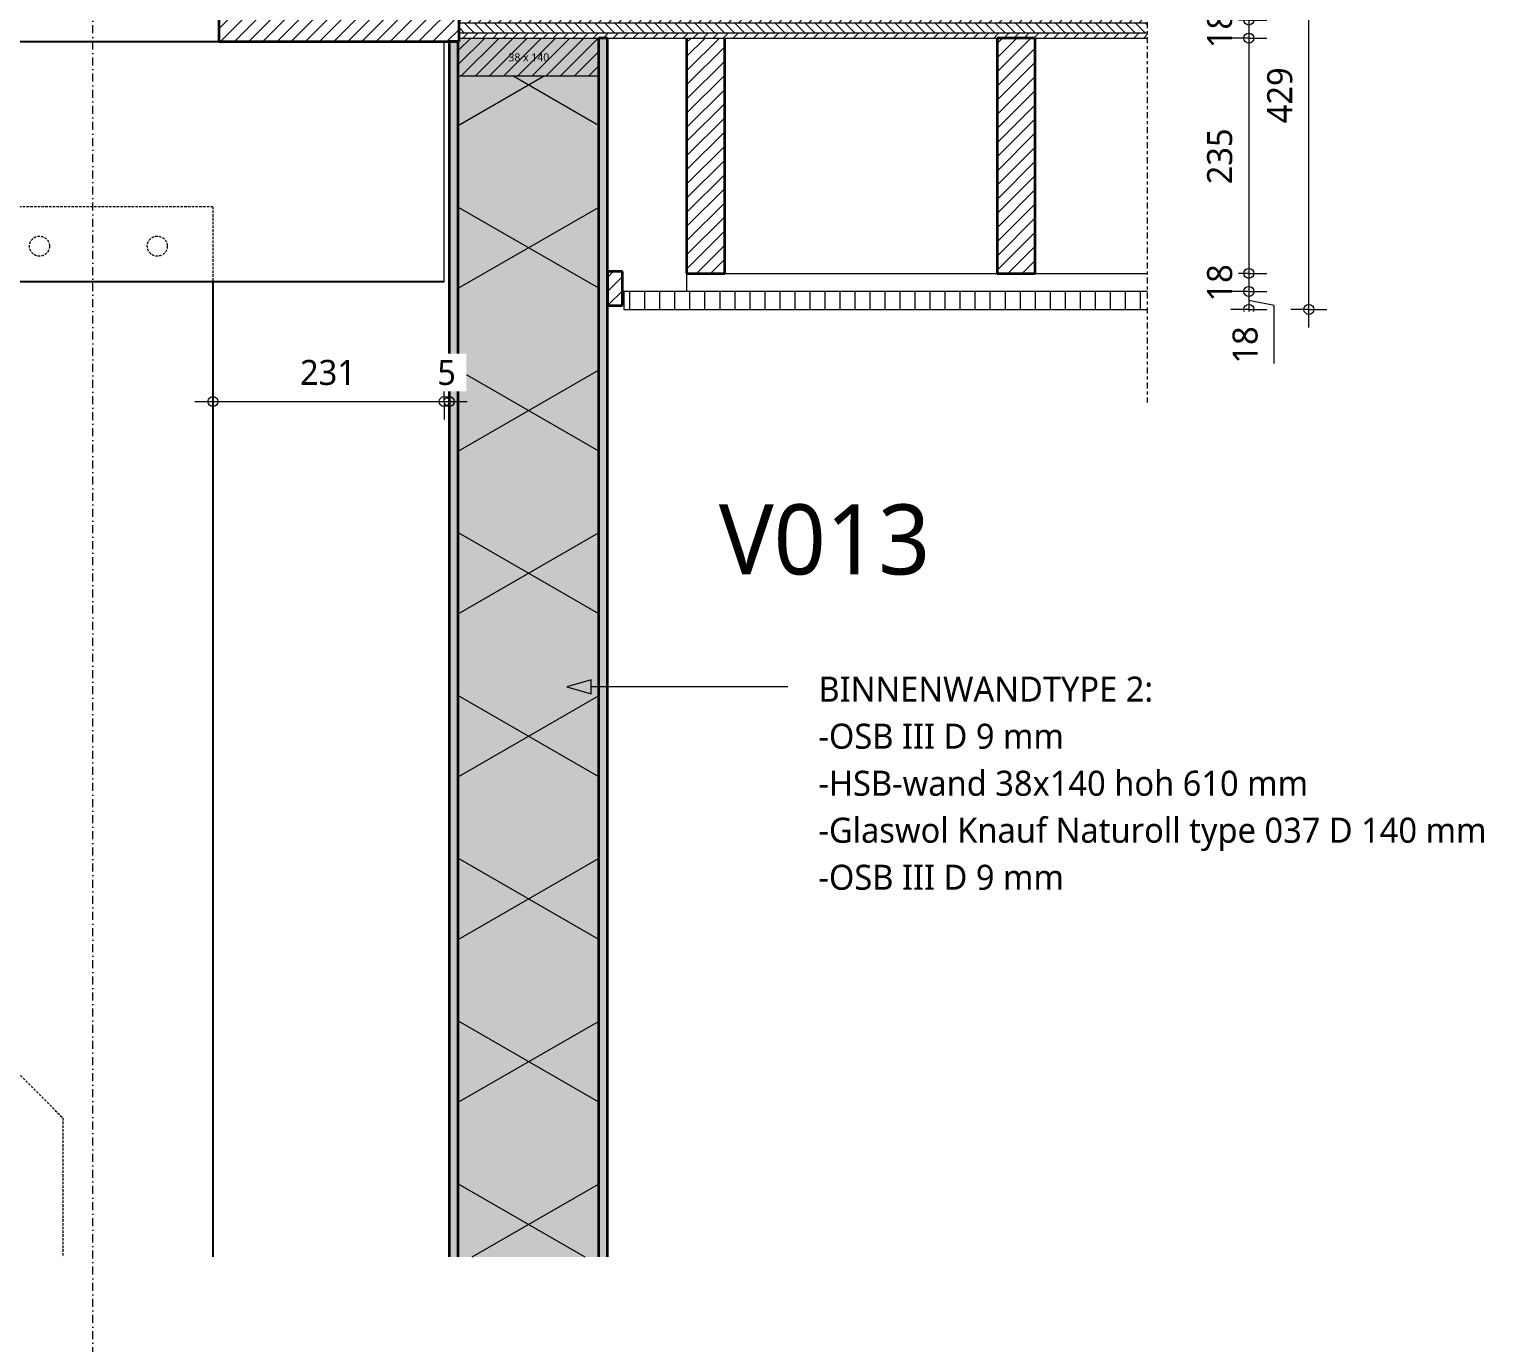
# Model space of a CAD drawing. Header units: millimetres. Extents: x 1789 to 13769, y 2055 to 27197.
# Drawn here: x 11610 to 13063, y 22282 to 23594 of the extents above; entities that cross this region are included whole.
import ezdxf

# ---------------------------------------------------------------- set-up
doc = ezdxf.new("R2010")
doc.units = ezdxf.units.MM
for name, pattern in [('MV_center', [15, 6, -3, 3, -3]), ('MV_hidden', [3.75, 2.5, -1.25]), ('MV_stramien', [16, 8, -4, 0, -4])]:
    doc.linetypes.add(name, pattern=pattern)
for name, color, linetype, lineweight in [('A-ANNO-DIMS', 211, 'Continuous', 13), ('A-ANNO-DIMS-10', 211, 'Continuous', 13), ('A-ANNO-NOTE', 131, 'Continuous', 18), ('A-DETL', 90, 'Continuous', 13), ('A-DETL-GENF', 92, 'Continuous', 18), ('A-DETL-MEDM', 33, 'Continuous', 18), ('G-ANNO-TEXT', 231, 'Continuous', 13)]:
    doc.layers.add(name, color=color, linetype=linetype, lineweight=lineweight)
doc.styles.add('Segoe UI', font='segoeui.ttf', dxfattribs={"height": 8})
doc.styles.add('Segoe UI_2', font='segoeui.ttf', dxfattribs={"height": 25})
doc.styles.add('Segoe UI_3', font='segoeui.ttf', dxfattribs={"height": 70})
doc.styles.add('Segoe UI_B', font='segoeui.ttf', dxfattribs={"height": 25})
doc.dimstyles.new('2_5_mm_1', dxfattribs={"dimscale": 304.8, "dimtxt": 26.184099, "dimasz": 0.032808, "dimexe": 0.059055, "dimexo": 0.0625, "dimgap": 0.029528, "dimtad": 1, "dimdec": 0, "dimzin": 0, "dimdsep": 46, "dimtxsty": 'Segoe UI_2', "dimblk1": 'DOTBLANK', "dimblk2": 'DOTBLANK', "dimsah": 1, "dimcen": 0.09, "dimdle": 0.059055, "dimazin": 0, "dimtfac": 1, "dimtdec": 4, "dimtix": 1, "dimtmove": 0, "dimatfit": 3, "dimfxl": 0.059055, "dimfxlon": 1, "dimtvp": 1, "dimtfill": 1, "dimtolj": 1, "dimtzin": 0, "dimarcsym": 2})
doc.dimstyles.new('2_5_mm_2', dxfattribs={"dimscale": 304.8, "dimtxt": 26.184099, "dimasz": 0.032808, "dimexe": 0.059055, "dimexo": 0.0625, "dimgap": 0.029528, "dimtad": 1, "dimdec": 0, "dimzin": 0, "dimdsep": 46, "dimtxsty": 'Segoe UI_2', "dimblk1": 'DOTBLANK', "dimblk2": 'DOTBLANK', "dimsah": 1, "dimcen": 0.09, "dimdle": 0.059055, "dimazin": 0, "dimtfac": 1, "dimtdec": 4, "dimtix": 1, "dimtmove": 1, "dimatfit": 3, "dimfxl": 0.059055, "dimfxlon": 1, "dimtvp": 1, "dimtfill": 1, "dimtolj": 1, "dimtzin": 0, "dimarcsym": 2})
pattern_1 = [(45, (0, 0), (-7.0710678, 7.0710678), [])]
pattern_2 = [(90, (0, 0), (-19.05, 1e-15), []), (90, (9.525, 0), (-19.05, 1e-15), [9.525, -4.762])]

# ---------------------------------------------------------------- blocks, each defined once
blk = doc.blocks.new('00 hout_rechthoekig_sls - SLS 38x140-3186765-Details Restauratie 1-10')
at = {"layer": 'A-DETL-GENF', "lineweight": 13}
blk.add_hatch(color=256, dxfattribs=at).paths.add_polyline_path([(140, -38), (140, 0), (0.8, 0), (0.8, -3.4), (0, -3.4), (0, -38), (0.8, -38)])
at = {"layer": 'A-DETL-MEDM', "lineweight": 13}
h = blk.add_hatch(dxfattribs=at)
h.set_pattern_fill('FP_15', color=256, style=0, pattern_type=2)
h.set_pattern_definition([(45, (-12038.599, -23584.762), (-7.071068, 7.071068), [])])
h.paths.add_polyline_path([(140, -38), (140, 0), (0.8, 0), (0.8, -3.4), (0, -3.4), (0, -38), (0.8, -38)])
at = {"layer": 'A-DETL-MEDM'}
for p, q in [((0.8, 0), (140, 0)), ((140, 0), (140, -38)), ((140, 0), (140, -38)), ((140, 0), (140, -38)), ((0, -38), (0, -3.4)), ((140, -38), (0, -38)), ((140, -38), (0, -38))]:
    blk.add_line(p, q, dxfattribs=at)
blk = doc.blocks.new('00 plaatmateriaal - d_18 mm-3306940-Details Restauratie 1-10')
at = {"layer": 'A-DETL-GENF', "lineweight": 13}
h = blk.add_hatch(dxfattribs=at)
h.set_pattern_fill('FP_17', color=256, style=0, pattern_type=2)
h.set_pattern_definition([(90, (0, 0), (-15, 9e-16), [])])
h.paths.add_polyline_path([(523, -18), (523, 0), (0, 0), (0, -18)])
at = {"layer": 'A-DETL-MEDM'}
for p, q in [((523, 0), (0, 0)), ((0, 0), (0, -18)), ((0, -18), (523, -18))]:
    blk.add_line(p, q, dxfattribs=at)
blk = doc.blocks.new('NLRS_00_DI_maskeer - Type 1-4234633-Details Restauratie 1-10')
at = {"layer": 'A-DETL-GENF', "linetype": 'MV_center'}
blk.add_line((-100, 0), (550, 0), dxfattribs=at)
blk = doc.blocks.new('42 isolatie - Type 1-3774649-Details Restauratie 1-10')
at = {"layer": 'A-DETL-GENF'}
h = blk.add_hatch(color=256, dxfattribs=at)
h.paths.add_polyline_path([(1947.3, -140.8), (1947.3, -0.8), (1613.9, -0.8), (1613.9, -140.8), (1878.6, -140.8)])
h.paths.add_polyline_path([(1179.5, -140.8), (1179.5, -0.8), (0.3, -0.8), (0.3, -140.8), (138.7, -140.8)])
at = {"layer": 'A-DETL-GENF', "lineweight": 13}
h = blk.add_hatch(dxfattribs=at)
h.set_pattern_fill('FP_14', color=256, style=0, pattern_type=2)
h.set_pattern_definition([(300, (-857.8, -704), (-121.9364, -70.4), []), (240, (-857.8, -704), (-121.9364, 70.4), [])])
h.paths.add_polyline_path([(1947.3, -140.8), (1947.3, -0.8), (1613.9, -0.8), (1613.9, -140.8), (1878.6, -140.8)])
h.paths.add_polyline_path([(1179.5, -140.8), (1179.5, -0.8), (0.3, -0.8), (0.3, -140.8), (138.7, -140.8)])
at = {"layer": 'A-DETL-GENF'}
for p, q in [((1179.5, -0.8), (0.3, -0.8)), ((0.3, -0.8), (0.3, -140.8)), ((1179.5, -0.8), (0.3, -0.8)), ((0.3, -0.8), (0.3, -140.8)), ((1947.3, -0.8), (1613.9, -0.8)), ((1947.3, -0.8), (1613.9, -0.8)), ((0.3, -140.8), (1179.5, -140.8)), ((0.3, -140.8), (1179.5, -140.8)), ((1613.9, -140.8), (1947.3, -140.8)), ((1613.9, -140.8), (1947.3, -140.8))]:
    blk.add_line(p, q, dxfattribs=at)
blk = doc.blocks.new('00_GA_pijl - Type 1-4352048-Details Restauratie 1-10')
at = {"layer": 'A-ANNO-NOTE', "lineweight": 13}
blk.add_hatch(color=256, dxfattribs=at).paths.add_polyline_path([(-2.43, -0.7), (-2.43, 0.7), (0, 0)])
at = {"layer": 'A-ANNO-NOTE'}
for p, q in [((0, 0), (-2.43, 0.7)), ((-2.43, 0.7), (-2.43, -0.7)), ((-2.43, -0.7), (0, 0))]:
    blk.add_line(p, q, dxfattribs=at)
blk = doc.blocks.new('DIMBLOCK72-Details Restauratie 1-10')
at = {"layer": 'A-ANNO-DIMS-10'}
for p, q in [((12828.2, 23602.8), (12810.2, 23602.8)), ((12828.2, 23602.8), (12828.2, 23584.8)), ((12828.2, 23602.8), (12846.2, 23602.8)), ((12828.2, 23584.8), (12810.2, 23584.8)), ((12828.2, 23584.8), (12846.2, 23584.8))]:
    blk.add_line(p, q, dxfattribs=at)
for centre in [(12828.2, 23602.8), (12828.2, 23584.8)]:
    blk.add_circle(centre, 5, dxfattribs=at)
at = {"layer": 'A-ANNO-DIMS-10', "color": 0, "insert": (12786.5, 23574.7), "char_height": 25, "width": 45.703, "attachment_point": 1, "rotation": 90, "line_spacing_factor": 1.142579, "style": 'Segoe UI_2', "bg_fill": 3, "box_fill_scale": 1.25, "bg_fill_color": 9, "bg_fill_true_color": 13158600, "bg_fill_transparency": 0}
blk.add_mtext('18', dxfattribs=at)
blk = doc.blocks.new('_DotBlank')
at = {"color": 0, "linetype": 'ByBlock', "lineweight": -2}
blk.add_line((-0.5, 0), (-1, 0), dxfattribs=at)
blk.add_circle((0, 0), 0.5, dxfattribs=at)
blk = doc.blocks.new('DIMBLOCK73-Details Restauratie 1-10')
at = {"layer": 'A-ANNO-DIMS-10'}
for p, q in [((12828.2, 23584.8), (12810.2, 23584.8)), ((12828.2, 23584.8), (12828.2, 23349.8)), ((12828.2, 23584.8), (12846.2, 23584.8)), ((12828.2, 23349.8), (12810.2, 23349.8)), ((12828.2, 23349.8), (12846.2, 23349.8))]:
    blk.add_line(p, q, dxfattribs=at)
for centre in [(12828.2, 23584.8), (12828.2, 23349.8)]:
    blk.add_circle(centre, 5, dxfattribs=at)
at = {"layer": 'A-ANNO-DIMS-10', "color": 0, "insert": (12786.5, 23438.7), "char_height": 25, "width": 68.555, "attachment_point": 1, "rotation": 90, "line_spacing_factor": 1.142579, "style": 'Segoe UI_2', "bg_fill": 3, "box_fill_scale": 1.25, "bg_fill_color": 9, "bg_fill_true_color": 13158600, "bg_fill_transparency": 0}
blk.add_mtext('235', dxfattribs=at)
blk = doc.blocks.new('DIMBLOCK74-Details Restauratie 1-10')
at = {"layer": 'A-ANNO-DIMS-10'}
for p, q in [((12828.2, 23349.8), (12810.2, 23349.8)), ((12828.2, 23349.8), (12828.2, 23331.8)), ((12828.2, 23349.8), (12846.2, 23349.8)), ((12828.2, 23331.8), (12810.2, 23331.8)), ((12828.2, 23331.8), (12846.2, 23331.8))]:
    blk.add_line(p, q, dxfattribs=at)
for centre in [(12828.2, 23349.8), (12828.2, 23331.8)]:
    blk.add_circle(centre, 5, dxfattribs=at)
at = {"layer": 'A-ANNO-DIMS-10', "color": 0, "insert": (12786.5, 23321.7), "char_height": 25, "width": 45.703, "attachment_point": 1, "rotation": 90, "line_spacing_factor": 1.142579, "style": 'Segoe UI_2', "bg_fill": 3, "box_fill_scale": 1.25, "bg_fill_color": 9, "bg_fill_true_color": 13158600, "bg_fill_transparency": 0}
blk.add_mtext('18', dxfattribs=at)
blk = doc.blocks.new('DIMBLOCK75-Details Restauratie 1-10')
at = {"layer": 'A-ANNO-DIMS-10'}
for p, q in [((12828.2, 23331.8), (12810.2, 23331.8)), ((12828.2, 23331.8), (12828.2, 23295.8)), ((12828.2, 23331.8), (12846.2, 23331.8)), ((12853.5, 23317.8), (12828.2, 23322.8)), ((12828.2, 23313.8), (12810.2, 23313.8)), ((12828.2, 23313.8), (12846.2, 23313.8)), ((12853.5, 23259.7), (12853.5, 23317.8))]:
    blk.add_line(p, q, dxfattribs=at)
for centre in [(12828.2, 23331.8), (12828.2, 23313.8)]:
    blk.add_circle(centre, 5, dxfattribs=at)
at = {"layer": 'A-ANNO-DIMS-10', "color": 0, "insert": (12811.9, 23259.7), "char_height": 25, "width": 45.703, "attachment_point": 1, "rotation": 90, "line_spacing_factor": 1.142579, "style": 'Segoe UI_2', "bg_fill": 3, "box_fill_scale": 1.25, "bg_fill_color": 9, "bg_fill_true_color": 13158600, "bg_fill_transparency": 0}
blk.add_mtext('18', dxfattribs=at)
blk = doc.blocks.new('DIMBLOCK76-Details Restauratie 1-10')
at = {"layer": 'A-ANNO-DIMS-10'}
for p, q in [((12888.2, 23295.8), (12888.2, 23760.8)), ((12888.2, 23742.8), (12870.2, 23742.8)), ((12888.2, 23742.8), (12906.2, 23742.8)), ((12888.2, 23313.8), (12870.2, 23313.8)), ((12888.2, 23313.8), (12906.2, 23313.8))]:
    blk.add_line(p, q, dxfattribs=at)
for centre in [(12888.2, 23742.8), (12888.2, 23313.8)]:
    blk.add_circle(centre, 5, dxfattribs=at)
at = {"layer": 'A-ANNO-DIMS-10', "color": 0, "insert": (12846.5, 23499.7), "char_height": 25, "width": 68.555, "attachment_point": 1, "rotation": 90, "line_spacing_factor": 1.142579, "style": 'Segoe UI_2', "bg_fill": 3, "box_fill_scale": 1.25, "bg_fill_color": 9, "bg_fill_true_color": 13158600, "bg_fill_transparency": 0}
blk.add_mtext('429', dxfattribs=at)
blk = doc.blocks.new('DIMBLOCK83-Details Restauratie 1-10')
at = {"layer": 'A-ANNO-DIMS-10'}
for p, q in [((11793.6, 23221.8), (11793.6, 23239.8)), ((12024.6, 23221.8), (12024.6, 23239.8)), ((11775.6, 23221.8), (12024.6, 23221.8)), ((11793.6, 23221.8), (11793.6, 23203.8)), ((12024.6, 23221.8), (12024.6, 23203.8))]:
    blk.add_line(p, q, dxfattribs=at)
for centre in [(11793.6, 23221.8), (12024.6, 23221.8)]:
    blk.add_circle(centre, 5, dxfattribs=at)
at = {"layer": 'A-ANNO-DIMS-10', "color": 0, "insert": (11880.5, 23263.4), "char_height": 25, "width": 68.555, "attachment_point": 1, "line_spacing_factor": 1.142579, "style": 'Segoe UI_2', "bg_fill": 3, "box_fill_scale": 1.25, "bg_fill_color": 9, "bg_fill_true_color": 13158600, "bg_fill_transparency": 0}
blk.add_mtext('231', dxfattribs=at)
blk = doc.blocks.new('DIMBLOCK84-Details Restauratie 1-10')
at = {"layer": 'A-ANNO-DIMS-10'}
for p, q in [((12024.6, 23221.8), (12024.6, 23239.8)), ((12029.6, 23221.8), (12029.6, 23239.8)), ((12024.6, 23221.8), (12047.6, 23221.8)), ((12024.6, 23221.8), (12024.6, 23203.8)), ((12029.6, 23221.8), (12029.6, 23203.8))]:
    blk.add_line(p, q, dxfattribs=at)
for centre in [(12024.6, 23221.8), (12029.6, 23221.8)]:
    blk.add_circle(centre, 5, dxfattribs=at)
at = {"layer": 'A-ANNO-DIMS-10', "color": 0, "insert": (12017.6, 23263.4), "char_height": 25, "width": 22.852, "attachment_point": 1, "line_spacing_factor": 1.142579, "style": 'Segoe UI_2', "bg_fill": 3, "box_fill_scale": 1.25, "bg_fill_color": 9, "bg_fill_true_color": 13158600, "bg_fill_transparency": 0}
blk.add_mtext('5', dxfattribs=at)

msp = doc.modelspace()

# ---------------------------------------------------------------- hatches: boundary and pattern name
at = {"layer": 'A-DETL-GENF', "lineweight": 13}
h = msp.add_hatch(dxfattribs=at)
h.set_pattern_fill('FP_10', color=250, style=0, pattern_type=2)
h.set_pattern_definition(pattern_1)
h.paths.add_polyline_path([(11799.4, 23581.4), (12039.4, 23581.4), (12039.4, 23681.3), (11974.3, 23746.4), (11799.4, 23746.4), (11799.4, 23649.9)])
h = msp.add_hatch(dxfattribs=at)
h.set_pattern_fill('FP_16', color=253, style=0, pattern_type=2)
h.set_pattern_definition([(0, (0, 0), (0, 10), [100, 0]), (45, (0, 0), (10.0013183, 0), [14.142, -14.142]), (315, (0, 0), (10.0013183, 0), [14.142, -14.142])])
h.paths.add_polyline_path([(12718, 23584.8), (12726.8, 23584.8), (12726.8, 23602.8), (12039.4, 23602.8), (12039.4, 23584.8), (12614.7, 23584.8)])
h = msp.add_hatch(dxfattribs=at)
h.set_pattern_fill('FP_3', color=250, style=0, pattern_type=2)
h.set_pattern_definition(pattern_2)
h.paths.add_polyline_path([(12187.6, 21561.7), (12187.6, 21933.1), (12178.6, 21933.1), (12178.6, 21561.7)])
h.paths.add_polyline_path([(12178.6, 22367.5), (12187.6, 22367.5), (12187.6, 23584.8), (12178.6, 23584.8), (12178.6, 23317.6)])
h = msp.add_hatch(dxfattribs=at)
h.set_pattern_fill('FP_10', color=250, style=0, pattern_type=2)
h.set_pattern_definition(pattern_1)
h.paths.add_polyline_path([(12266.7, 23349.8), (12304.7, 23349.8), (12304.7, 23584.8), (12266.7, 23584.8), (12266.7, 23408.3)])
h = msp.add_hatch(dxfattribs=at)
h.set_pattern_fill('FP_10', color=250, style=0, pattern_type=2)
h.set_pattern_definition(pattern_1)
h.paths.add_polyline_path([(12614.7, 23349.8), (12614.7, 23584.8), (12576.7, 23584.8), (12576.7, 23349.8)])
h = msp.add_hatch(dxfattribs=at)
h.set_pattern_fill('FP_3', color=250, style=0, pattern_type=2)
h.set_pattern_definition(pattern_2)
h.paths.add_polyline_path([(12038.6, 21561.7), (12038.6, 21933.1), (12029.6, 21933.1), (12029.6, 21561.7)])
h.paths.add_polyline_path([(12038.6, 22367.5), (12038.6, 23581.4), (12029.6, 23581.4), (12029.6, 22367.5)])
h = msp.add_hatch(dxfattribs=at)
h.set_pattern_fill('FP_10', color=250, style=0, pattern_type=2)
h.set_pattern_definition(pattern_1)
h.paths.add_polyline_path([(12202.6, 23317.6), (12202.6, 23351.6), (12187.6, 23351.6), (12187.6, 23317.6)])

# ---------------------------------------------------------------- linework, layer by layer
at = {"layer": 'A-ANNO-NOTE'}
msp.add_line((12367.6, 22936.8), (12171.5, 22936.8), dxfattribs=at)
at = {"layer": 'A-DETL', "linetype": 'MV_stramien', "lineweight": 18}
msp.add_line((11673.6, 21351.7), (11673.6, 25578.5), dxfattribs=at)
at = {"layer": 'A-DETL', "lineweight": 35}
for p, q in [((11799.4, 23746.4), (11799.4, 23581.4)), ((12039.4, 23581.4), (12039.4, 23681.3)), ((12187.6, 23584.8), (12178.6, 23584.8)), ((12178.6, 23584.8), (12178.6, 22367.5)), ((12187.6, 22367.5), (12187.6, 23584.8)), ((12266.7, 23584.8), (12266.7, 23349.8)), ((12304.7, 23349.8), (12304.7, 23584.8)), ((12576.7, 23584.8), (12576.7, 23349.8)), ((12614.7, 23584.8), (12576.7, 23584.8)), ((12614.7, 23349.8), (12614.7, 23584.8)), ((11799.4, 23581.4), (12039.4, 23581.4)), ((12038.6, 23581.4), (12029.6, 23581.4)), ((12029.6, 23581.4), (12029.6, 22367.5)), ((12038.6, 22367.5), (12038.6, 23581.4)), ((12187.6, 23351.6), (12187.6, 23317.6)), ((12202.6, 23351.6), (12187.6, 23351.6)), ((12202.6, 23317.6), (12202.6, 23351.6)), ((12266.7, 23349.8), (12304.7, 23349.8)), ((12576.7, 23349.8), (12614.7, 23349.8)), ((12187.6, 23317.6), (12202.6, 23317.6))]:
    msp.add_line(p, q, dxfattribs=at)
at = {"layer": 'A-DETL', "lineweight": 18}
for p, q in [((12039.4, 23584.8), (12576.7, 23584.8)), ((12614.7, 23584.8), (12726.8, 23584.8)), ((12024.6, 23341.4), (12024.6, 23581.4)), ((12266.7, 23349.8), (12576.7, 23349.8)), ((12266.7, 23349.8), (12266.7, 23331.8)), ((12614.7, 23349.8), (12726.8, 23349.8)), ((12202.6, 23331.8), (12203.9, 23331.8))]:
    msp.add_line(p, q, dxfattribs=at)
at = {"layer": 'A-DETL', "lineweight": 25}
for p, q in [((10593.1, 23581.4), (11799.4, 23581.4)), ((12024.6, 23341.4), (10808.6, 23341.4)), ((11793.6, 23341.4), (11793.6, 22367.5))]:
    msp.add_line(p, q, dxfattribs=at)
at = {"layer": 'A-DETL', "linetype": 'MV_hidden', "lineweight": 18}
for p, q in [((11793.6, 23416.4), (11553.6, 23416.4)), ((11793.6, 23416.4), (11793.6, 23341.4)), ((11553.6, 22596.4), (11643.6, 22506.4)), ((11643.6, 22506.4), (11643.6, 22367.5))]:
    msp.add_line(p, q, dxfattribs=at)
for centre in [(11620.3, 23377), (11738, 23377)]:
    msp.add_circle(centre, 10, dxfattribs=at)

# ---------------------------------------------------------------- block references
at = {"layer": 'A-ANNO-NOTE', "xscale": 10, "yscale": 10, "zscale": 10, "rotation": 180}
msp.add_blockref('00_GA_pijl - Type 1-4352048-Details Restauratie 1-10', (12147.1, 22936.8), dxfattribs=at)
at = {"layer": 'A-DETL-GENF', "linetype": 'MV_center', "rotation": 270}
msp.add_blockref('NLRS_00_DI_maskeer - Type 1-4234633-Details Restauratie 1-10', (12726.8, 23770.7), dxfattribs=at)
at = {"layer": 'A-DETL-GENF', "rotation": 270.0000000000007}
msp.add_blockref('42 isolatie - Type 1-3774649-Details Restauratie 1-10', (12179.4, 23547), dxfattribs=at)
at = {"layer": 'A-DETL-MEDM', "lineweight": 13}
msp.add_blockref('00 hout_rechthoekig_sls - SLS 38x140-3186765-Details Restauratie 1-10', (12038.6, 23584.8), dxfattribs=at)
at = {"layer": 'A-DETL-MEDM'}
msp.add_blockref('00 plaatmateriaal - d_18 mm-3306940-Details Restauratie 1-10', (12203.9, 23331.8), dxfattribs=at)

# ---------------------------------------------------------------- texts
at = {"layer": 'A-ANNO-NOTE', "lineweight": 13, "insert": (12088.7, 23569.6), "char_height": 8, "width": 55.316, "attachment_point": 1, "style": 'Segoe UI'}
msp.add_mtext('38 x 140', dxfattribs=at)
at = {"layer": 'G-ANNO-TEXT', "color": 7, "attachment_point": 1}
for s, insert, char_height, width, style in [('V013', (12298.9, 23119.1), 70, 272.574, 'Segoe UI_3'), ('BINNENWANDTYPE 2:', (12398.3, 22947.1), 25, 448.143, 'Segoe UI_B'), ('-OSB III D 9 mm', (12398.3, 22900.1), 25, 303.84, 'Segoe UI_2'), ('-HSB-wand 38x140 hoh 610 mm', (12398.3, 22853.1), 25, 611.688, 'Segoe UI_2'), ('-Glaswol Knauf Naturoll type 037 D 140 mm', (12398.3, 22806.2), 25, 831.35, 'Segoe UI_2'), ('-OSB III D 9 mm', (12398.3, 22759.2), 25, 303.84, 'Segoe UI_2')]:
    msp.add_mtext(s, dxfattribs=dict(at, insert=insert, char_height=char_height, width=width, style=style))

# ---------------------------------------------------------------- dimensions: what is measured, and where the dimension line sits
at = {"layer": 'A-ANNO-DIMS'}
dim = msp.add_linear_dim(base=(12828.2, 23584.8), p1=(12810.2, 23602.8), p2=(12810.2, 23584.8), angle=90, dimstyle='2_5_mm_1', override={"dimpost": '<>', "dimfxl": 18}, dxfattribs=at)
dim.commit()
dim.dimension.update_dxf_attribs({"geometry": 'DIMBLOCK72-Details Restauratie 1-10', "text_midpoint": (12806.2, 23593.8)})

# ---------------------------------------------------------------- next in the draw order: dimensions: what is measured, and where the dimension line sits
dim = msp.add_linear_dim(base=(12828.2, 23349.8), p1=(12810.2, 23584.8), p2=(12810.2, 23349.8), angle=90, dimstyle='2_5_mm_1', override={"dimpost": '<>', "dimfxl": 235}, dxfattribs=at)
dim.commit()
dim.dimension.update_dxf_attribs({"geometry": 'DIMBLOCK73-Details Restauratie 1-10', "text_midpoint": (12806.2, 23467.3)})
dim = msp.add_linear_dim(base=(12024.6, 23221.8), p1=(11793.6, 23239.8), p2=(12024.6, 23239.8), dimstyle='2_5_mm_1', override={"dimpost": '<>', "dimfxl": 231}, dxfattribs=at)
dim.commit()
dim.dimension.update_dxf_attribs({"geometry": 'DIMBLOCK83-Details Restauratie 1-10', "text_midpoint": (11909.1, 23243.8)})

# ---------------------------------------------------------------- next in the draw order: dimensions: what is measured, and where the dimension line sits
dim = msp.add_linear_dim(base=(12828.2, 23331.8), p1=(12810.2, 23349.8), p2=(12810.2, 23331.8), angle=90, dimstyle='2_5_mm_1', override={"dimpost": '<>', "dimfxl": 18}, dxfattribs=at)
dim.commit()
dim.dimension.update_dxf_attribs({"geometry": 'DIMBLOCK74-Details Restauratie 1-10', "text_midpoint": (12806.2, 23340.8)})
dim = msp.add_linear_dim(base=(12029.6, 23221.8), p1=(12024.6, 23239.8), p2=(12029.6, 23239.8), dimstyle='2_5_mm_1', override={"dimpost": '<>', "dimfxl": 5}, dxfattribs=at)
dim.commit()
dim.dimension.update_dxf_attribs({"geometry": 'DIMBLOCK84-Details Restauratie 1-10', "text_midpoint": (12027.1, 23243.5)})

# ---------------------------------------------------------------- next in the draw order: dimensions: what is measured, and where the dimension line sits
dim = msp.add_linear_dim(base=(12828.2, 23313.8), p1=(12810.2, 23331.8), p2=(12810.2, 23313.8), angle=90, dimstyle='2_5_mm_2', override={"dimpost": '<>', "dimfxl": 18}, dxfattribs=at)
dim.commit()
dim.dimension.update_dxf_attribs({"geometry": 'DIMBLOCK75-Details Restauratie 1-10', "text_midpoint": (12828.6, 23282.5), "dimtype": 160, "text_rotation": 90})

# ---------------------------------------------------------------- next in the draw order: dimensions: what is measured, and where the dimension line sits
dim = msp.add_linear_dim(base=(12888.2, 23742.8), p1=(12870.2, 23313.8), p2=(12870.2, 23742.8), angle=90, dimstyle='2_5_mm_1', override={"dimpost": '<>', "dimfxl": 429}, dxfattribs=at)
dim.commit()
dim.dimension.update_dxf_attribs({"geometry": 'DIMBLOCK76-Details Restauratie 1-10', "text_midpoint": (12866.2, 23528.3)})

doc.saveas('drawing.dxf')
